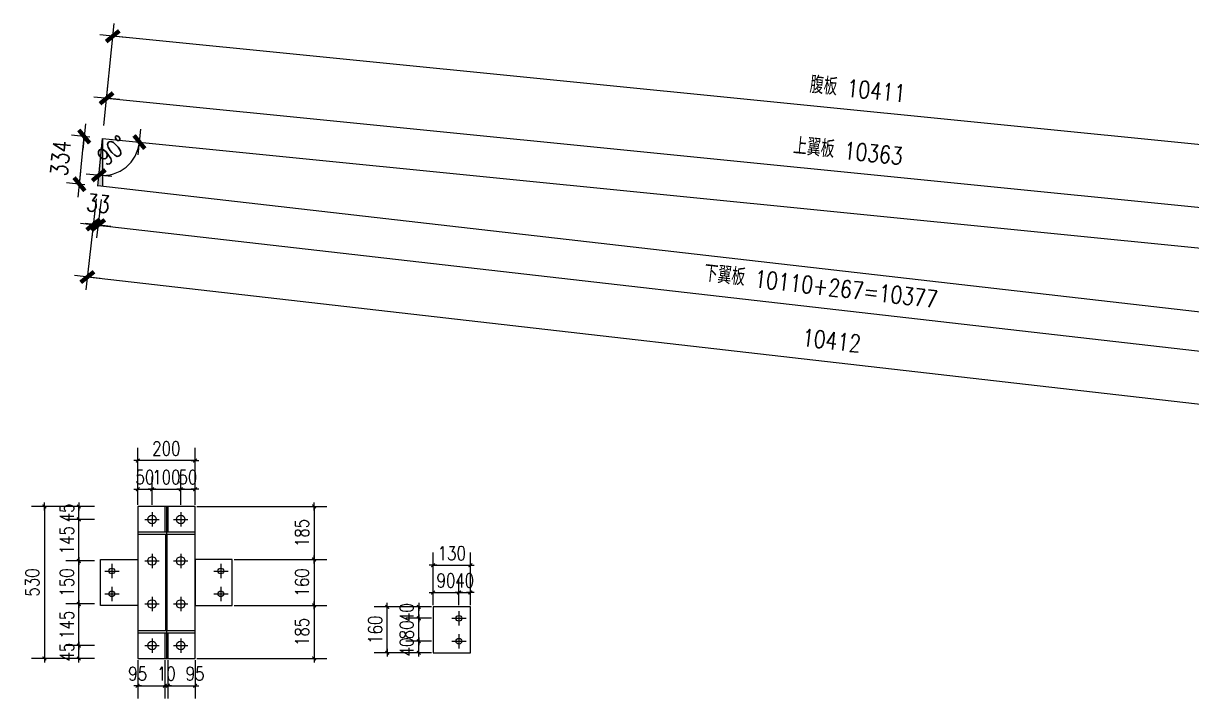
# Model space of a CAD drawing. Header units: millimetres. Extents: x 2287919 to 2522484, y -1845182 to -1736911.
# Drawn here: x 2433823 to 2441969, y -1821280 to -1816571 of the extents above; entities that cross this region are included whole.
import ezdxf

# ---------------------------------------------------------------- set-up
doc = ezdxf.new("R2010")
doc.units = ezdxf.units.MM
doc.header["$LTSCALE"] = 1000
doc.header["$PDMODE"] = 34
doc.styles.add('DIM_FONT', font='simplex.shx', dxfattribs={"width": 0.8, "bigfont": 'hztxt.shx'})
doc.dimstyles.new('WGH(1)', dxfattribs={"dimscale": 1.2, "dimtxt": 100, "dimasz": 0.5, "dimexe": 75, "dimexo": 75, "dimgap": 75, "dimtad": 1, "dimdec": 0, "dimzin": 0, "dimdsep": 46, "dimtxsty": 'DIM_FONT', "dimblk1": '_DIMX', "dimblk2": '_DIMX', "dimsah": 1, "dimcen": 0.09, "dimclrd": 3, "dimclre": 3, "dimclrt": 7, "dimadec": 0, "dimazin": 0, "dimtfac": 1, "dimtdec": 0, "dimtix": 1, "dimtmove": 2, "dimatfit": 3, "dimldrblk": '_DIMX', "dimfxl": 1, "dimtolj": 1, "dimtzin": 0, "dimarcsym": 0})

# ---------------------------------------------------------------- blocks, each defined once
blk = doc.blocks.new('_DIMX')
blk.add_line((-150, 0), (150, 0))
at = {"const_width": 50}
blk.add_lwpolyline([(-70, -70), (70, 70)], dxfattribs=at)
blk = doc.blocks.new('*D848')
at = {"color": 3, "lineweight": -2}
for p, q in [((2434285.4, -1817364.3), (2434157.7, -1817351.5)), ((2434214.1, -1817692.8), (2434247.3, -1817360.5)), ((2434247.3, -1817359.9), (2434247.4, -1817359.3)), ((2434252.2, -1817696.6), (2434124.5, -1817683.9)), ((2434214, -1817693.4), (2434214, -1817694))]:
    blk.add_line(p, q, dxfattribs=at)
at = {"layer": 'Defpoints', "color": 0}
for p in [(2434247.3, -1817360.5), (2434375, -1817373.2), (2434341.8, -1817705.6)]:
    blk.add_point(p, dxfattribs=at)
at = {"color": 3, "lineweight": -2, "xscale": 0.6, "yscale": 0.6, "zscale": 0.6}
for p, rotation in [((2434247.3, -1817360.5), 264.2962499471183), ((2434214.1, -1817692.8), 84.29624994711833)]:
    blk.add_blockref('_DIMX', p, dxfattribs=dict(at, rotation=rotation))
at = {"color": 7, "insert": (2434081.4, -1817511.7), "char_height": 120, "attachment_point": 5, "rotation": 84.29625, "style": 'DIM_FONT'}
blk.add_mtext('\\A1;334', dxfattribs=at)
blk = doc.blocks.new('*D850')
at = {"color": 3, "lineweight": -2}
for p, q in [((2434383.9, -1817283.7), (2434411.8, -1817004.4)), ((2434403.5, -1817094), (2444713.8, -1818123.8)), ((2444695.4, -1818313.6), (2444723.3, -1818034.3))]:
    blk.add_line(p, q, dxfattribs=at)
at = {"layer": 'Defpoints', "color": 0}
for p in [(2434375, -1817373.2), (2444714.4, -1818123.9), (2444686.5, -1818403.1)]:
    blk.add_point(p, dxfattribs=at)
at = {"color": 3, "lineweight": -2, "xscale": 0.6, "yscale": 0.6, "zscale": 0.6}
for p, rotation in [((2434402.9, -1817094), 174.2962499471587), ((2444714.4, -1818123.9), 354.2962499471587)]:
    blk.add_blockref('_DIMX', p, dxfattribs=dict(at, rotation=rotation))
at = {"color": 7, "insert": (2439573.5, -1817459.7), "char_height": 120, "attachment_point": 5, "rotation": 354.29625, "style": 'DIM_FONT'}
blk.add_mtext('\\A1;上翼板 10363', dxfattribs=at)
blk = doc.blocks.new('*D852')
at = {"color": 3, "lineweight": -2}
for p, q in [((2434331.6, -1817794.5), (2434300.8, -1818063.5)), ((2434364.7, -1817798.3), (2434333.9, -1818067.3)), ((2434310.4, -1817974), (2434309.8, -1817974)), ((2434311, -1817974.1), (2434344.2, -1817977.9)), ((2434344.8, -1817978), (2434345.4, -1817978))]:
    blk.add_line(p, q, dxfattribs=at)
at = {"layer": 'Defpoints', "color": 0}
for p in [(2434341.8, -1817705.1), (2434375, -1817708.9), (2434344.2, -1817977.9)]:
    blk.add_point(p, dxfattribs=at)
at = {"color": 3, "lineweight": -2, "xscale": 0.6, "yscale": 0.6, "zscale": 0.6}
for p, rotation in [((2434311, -1817974.1), 353.4687182791641), ((2434344.2, -1817977.9), 173.4687182791641)]:
    blk.add_blockref('_DIMX', p, dxfattribs=dict(at, rotation=rotation))
at = {"color": 7, "insert": (2434344.7, -1817827), "char_height": 120, "attachment_point": 5, "rotation": 353.46872, "style": 'DIM_FONT'}
blk.add_mtext('\\A1;33', dxfattribs=at)
blk = doc.blocks.new('*D853')
at = {"color": 3, "lineweight": -2}
for p, q in [((2434364.7, -1817798.3), (2434333.9, -1818067.3)), ((2434344.8, -1817978), (2444388.1, -1819127.8)), ((2444409.2, -1818948.3), (2444378.4, -1819217.3))]:
    blk.add_line(p, q, dxfattribs=at)
at = {"layer": 'Defpoints', "color": 0}
for p in [(2434375, -1817708.9), (2444419.5, -1818858.9), (2444388.7, -1819127.9)]:
    blk.add_point(p, dxfattribs=at)
at = {"color": 3, "lineweight": -2, "xscale": 0.6, "yscale": 0.6, "zscale": 0.6}
for p, rotation in [((2434344.2, -1817977.9), 173.4687182791134), ((2444388.7, -1819127.9), 353.4687182791134)]:
    blk.add_blockref('_DIMX', p, dxfattribs=dict(at, rotation=rotation))
at = {"color": 7, "insert": (2439383.5, -1818403.9), "char_height": 120, "attachment_point": 5, "rotation": 353.46872, "style": 'DIM_FONT'}
blk.add_mtext('\\A1;下翼板 10110+267=10377', dxfattribs=at)
blk = doc.blocks.new('*D855')
at = {"color": 3, "lineweight": -2}
for p, q in [((2434331.6, -1817794.5), (2434258.9, -1818429.7)), ((2444613.1, -1819524.6), (2434269.7, -1818340.4)), ((2444676.2, -1818978.8), (2444603.5, -1819614.1))]:
    blk.add_line(p, q, dxfattribs=at)
at = {"layer": 'Defpoints', "color": 0}
for p in [(2434341.8, -1817705.1), (2434269.1, -1818340.3), (2444686.5, -1818889.4)]:
    blk.add_point(p, dxfattribs=at)
at = {"color": 3, "lineweight": -2, "xscale": 0.6, "yscale": 0.6, "zscale": 0.6}
for p, rotation in [((2434269.1, -1818340.3), 173.468718279122), ((2444613.7, -1819524.7), 353.468718279122)]:
    blk.add_blockref('_DIMX', p, dxfattribs=dict(at, rotation=rotation))
at = {"color": 7, "insert": (2439458.5, -1818783.5), "char_height": 120, "attachment_point": 5, "rotation": 353.46872, "style": 'DIM_FONT'}
blk.add_mtext('\\A1;10412', dxfattribs=at)
blk = doc.blocks.new('*D857')
at = {"color": 3, "lineweight": -2}
for p, q in [((2434383.9, -1817283.7), (2434455.1, -1816571.2)), ((2444805.1, -1817695.4), (2434446.7, -1816660.8)), ((2444743.5, -1818318.4), (2444814.7, -1817605.9))]:
    blk.add_line(p, q, dxfattribs=at)
at = {"layer": 'Defpoints', "color": 0}
for p in [(2434446.1, -1816660.8), (2434375, -1817373.2), (2444734.6, -1818407.9)]:
    blk.add_point(p, dxfattribs=at)
at = {"color": 3, "lineweight": -2, "xscale": 0.6, "yscale": 0.6, "zscale": 0.6}
for p, rotation in [((2434446.1, -1816660.8), 174.2962499471564), ((2444805.7, -1817695.5), 354.2962499471564)]:
    blk.add_blockref('_DIMX', p, dxfattribs=dict(at, rotation=rotation))
at = {"color": 7, "insert": (2439640.8, -1817028.9), "char_height": 120, "attachment_point": 5, "rotation": 354.29625, "style": 'DIM_FONT'}
blk.add_mtext('\\A1;腹板 10411', dxfattribs=at)
blk = doc.blocks.new('*D860')
at = {"color": 3, "lineweight": -2}
blk.add_arc((2434375, -1817373.2), 258.6, 264.42918, 354.16332, dxfattribs=at)
at = {"layer": 'Defpoints', "color": 0}
for p in [(2434375, -1817373.2), (2434375, -1817373.2), (2434481.4, -1817608.9), (2434341.8, -1817705.6), (2444734.6, -1818407.9)]:
    blk.add_point(p, dxfattribs=at)
at = {"color": 3, "lineweight": -2, "xscale": 0.6, "yscale": 0.6, "zscale": 0.6}
for p, rotation in [((2434632.3, -1817398.9), 84.22978583323385), ((2434349.3, -1817630.6), 174.3627140611188)]:
    blk.add_blockref('_DIMX', p, dxfattribs=dict(at, rotation=rotation))
at = {"color": 7, "insert": (2434443.8, -1817457.3), "char_height": 120, "attachment_point": 5, "rotation": 39.29625, "style": 'DIM_FONT'}
blk.add_mtext('\\A1;90°', dxfattribs=at)
blk = doc.blocks.new('*D861')
at = {"color": 3, "lineweight": -2}
blk.add_arc((2444734.6, -1818407.9), 105.4, 174.62242, 263.97008, dxfattribs=at)
at = {"layer": 'Defpoints', "color": 0}
for p in [(2434375, -1817373.2), (2444734.6, -1818407.9), (2444734.6, -1818407.9), (2444638.5, -1818451.3), (2444686.5, -1818889.4)]:
    blk.add_point(p, dxfattribs=at)
at = {"color": 3, "lineweight": -2, "xscale": 0.6, "yscale": 0.6, "zscale": 0.6}
for p, rotation in [((2444629.7, -1818397.5), 84.45933675679083), ((2444724.1, -1818512.8), 354.1331631375081)]:
    blk.add_blockref('_DIMX', p, dxfattribs=dict(at, rotation=rotation))
at = {"color": 7, "insert": (2444769.1, -1818379.7), "char_height": 120, "attachment_point": 5, "rotation": 309.29625, "style": 'DIM_FONT'}
blk.add_mtext('\\A1;90°', dxfattribs=at)
blk = doc.blocks.new('*D819')
at = {"color": 3, "lineweight": -2}
for p, q in [((2434318, -1820910), (2434120, -1820910)), ((2434210, -1820909.82), (2434210, -1820909.64)), ((2434210, -1821000), (2434210, -1820910)), ((2434318, -1821000), (2434120, -1821000)), ((2434210, -1821000.18), (2434210, -1821000.36))]:
    blk.add_line(p, q, dxfattribs=at)
at = {"layer": 'Defpoints', "color": 0}
for p in [(2434210, -1820910), (2434330, -1820910), (2434330, -1821000)]:
    blk.add_point(p, dxfattribs=at)
at = {"color": 3, "lineweight": -2, "xscale": 0.18, "yscale": 0.18, "zscale": 0.18}
for p, rotation in [((2434210, -1820910), 270), ((2434210, -1821000), 90)]:
    blk.add_blockref('_DIMX', p, dxfattribs=dict(at, rotation=rotation))
at = {"color": 7, "insert": (2434126, -1820955), "char_height": 96, "attachment_point": 5, "rotation": 90, "style": 'DIM_FONT'}
blk.add_mtext('\\A1;45', dxfattribs=at)
blk = doc.blocks.new('*D820')
at = {"color": 3, "lineweight": -2}
for p, q in [((2434318, -1820620), (2434120, -1820620)), ((2434210, -1820909.82), (2434210, -1820620.18)), ((2434318, -1820910), (2434120, -1820910))]:
    blk.add_line(p, q, dxfattribs=at)
at = {"layer": 'Defpoints', "color": 0}
for p in [(2434210, -1820620), (2434330, -1820620), (2434330, -1820910)]:
    blk.add_point(p, dxfattribs=at)
at = {"color": 3, "lineweight": -2, "xscale": 0.18, "yscale": 0.18, "zscale": 0.18}
for p, rotation in [((2434210, -1820620), 90), ((2434210, -1820910), 270)]:
    blk.add_blockref('_DIMX', p, dxfattribs=dict(at, rotation=rotation))
at = {"color": 7, "insert": (2434126, -1820765), "char_height": 96, "attachment_point": 5, "rotation": 90, "style": 'DIM_FONT'}
blk.add_mtext('\\A1;145', dxfattribs=at)
blk = doc.blocks.new('*D821')
at = {"color": 3, "lineweight": -2}
for p, q in [((2434318, -1820320), (2434120, -1820320)), ((2434210, -1820619.82), (2434210, -1820320.18)), ((2434318, -1820620), (2434120, -1820620))]:
    blk.add_line(p, q, dxfattribs=at)
at = {"layer": 'Defpoints', "color": 0}
for p in [(2434210, -1820320), (2434330, -1820320), (2434330, -1820620)]:
    blk.add_point(p, dxfattribs=at)
at = {"color": 3, "lineweight": -2, "xscale": 0.18, "yscale": 0.18, "zscale": 0.18}
for p, rotation in [((2434210, -1820320), 90), ((2434210, -1820620), 270)]:
    blk.add_blockref('_DIMX', p, dxfattribs=dict(at, rotation=rotation))
at = {"color": 7, "insert": (2434126, -1820470), "char_height": 96, "attachment_point": 5, "rotation": 90, "style": 'DIM_FONT'}
blk.add_mtext('\\A1;150', dxfattribs=at)
blk = doc.blocks.new('*D822')
at = {"color": 3, "lineweight": -2}
for p, q in [((2434318, -1820030), (2434120, -1820030)), ((2434210, -1820319.82), (2434210, -1820030.18)), ((2434318, -1820320), (2434120, -1820320))]:
    blk.add_line(p, q, dxfattribs=at)
at = {"layer": 'Defpoints', "color": 0}
for p in [(2434210, -1820030), (2434330, -1820030), (2434330, -1820320)]:
    blk.add_point(p, dxfattribs=at)
at = {"color": 3, "lineweight": -2, "xscale": 0.18, "yscale": 0.18, "zscale": 0.18}
for p, rotation in [((2434210, -1820030), 90), ((2434210, -1820320), 270)]:
    blk.add_blockref('_DIMX', p, dxfattribs=dict(at, rotation=rotation))
at = {"color": 7, "insert": (2434126, -1820175), "char_height": 96, "attachment_point": 5, "rotation": 90, "style": 'DIM_FONT'}
blk.add_mtext('\\A1;145', dxfattribs=at)
blk = doc.blocks.new('*D823')
at = {"color": 3, "lineweight": -2}
for p, q in [((2434318, -1819940), (2434120, -1819940)), ((2434210, -1819939.82), (2434210, -1819939.64)), ((2434210, -1820030), (2434210, -1819940)), ((2434318, -1820030), (2434120, -1820030)), ((2434210, -1820030.18), (2434210, -1820030.36))]:
    blk.add_line(p, q, dxfattribs=at)
at = {"layer": 'Defpoints', "color": 0}
for p in [(2434210, -1819940), (2434330, -1819940), (2434330, -1820030)]:
    blk.add_point(p, dxfattribs=at)
at = {"color": 3, "lineweight": -2, "xscale": 0.18, "yscale": 0.18, "zscale": 0.18}
for p, rotation in [((2434210, -1819940), 270), ((2434210, -1820030), 90)]:
    blk.add_blockref('_DIMX', p, dxfattribs=dict(at, rotation=rotation))
at = {"color": 7, "insert": (2434126, -1819985), "char_height": 96, "attachment_point": 5, "rotation": 90, "style": 'DIM_FONT'}
blk.add_mtext('\\A1;45', dxfattribs=at)
blk = doc.blocks.new('*D824')
at = {"color": 3, "lineweight": -2}
for p, q in [((2434620, -1819928), (2434620, -1819730)), ((2434720, -1819928), (2434720, -1819730)), ((2434619.82, -1819820), (2434619.64, -1819820)), ((2434620, -1819820), (2434720, -1819820)), ((2434720.18, -1819820), (2434720.36, -1819820))]:
    blk.add_line(p, q, dxfattribs=at)
at = {"layer": 'Defpoints', "color": 0}
for p in [(2434720, -1819820), (2434620, -1819940), (2434720, -1819940)]:
    blk.add_point(p, dxfattribs=at)
at = {"color": 3, "lineweight": -2, "xscale": 0.18, "yscale": 0.18, "zscale": 0.18}
blk.add_blockref('_DIMX', (2434620, -1819820), dxfattribs=at)
at = {"color": 3, "lineweight": -2, "xscale": 0.18, "yscale": 0.18, "zscale": 0.18, "rotation": 180}
blk.add_blockref('_DIMX', (2434720, -1819820), dxfattribs=at)
at = {"color": 7, "insert": (2434670, -1819736), "char_height": 96, "attachment_point": 5, "style": 'DIM_FONT'}
blk.add_mtext('\\A1;50', dxfattribs=at)
blk = doc.blocks.new('*D825')
at = {"color": 3, "lineweight": -2}
for p, q in [((2434720, -1819928), (2434720, -1819730)), ((2434920, -1819928), (2434920, -1819730)), ((2434719.82, -1819820), (2434719.64, -1819820)), ((2434720, -1819820), (2434920, -1819820)), ((2434920.18, -1819820), (2434920.36, -1819820))]:
    blk.add_line(p, q, dxfattribs=at)
at = {"layer": 'Defpoints', "color": 0}
for p in [(2434920, -1819820), (2434720, -1819940), (2434920, -1819940)]:
    blk.add_point(p, dxfattribs=at)
at = {"color": 3, "lineweight": -2, "xscale": 0.18, "yscale": 0.18, "zscale": 0.18}
blk.add_blockref('_DIMX', (2434720, -1819820), dxfattribs=at)
at = {"color": 3, "lineweight": -2, "xscale": 0.18, "yscale": 0.18, "zscale": 0.18, "rotation": 180}
blk.add_blockref('_DIMX', (2434920, -1819820), dxfattribs=at)
at = {"color": 7, "insert": (2434820, -1819736), "char_height": 96, "attachment_point": 5, "style": 'DIM_FONT'}
blk.add_mtext('\\A1;100', dxfattribs=at)
blk = doc.blocks.new('*D874')
at = {"color": 3, "lineweight": -2}
for p, q in [((2434920, -1819928), (2434920, -1819730)), ((2435020, -1819928), (2435020, -1819730)), ((2434919.82, -1819820), (2434919.64, -1819820)), ((2434920, -1819820), (2435020, -1819820)), ((2435020.18, -1819820), (2435020.36, -1819820))]:
    blk.add_line(p, q, dxfattribs=at)
at = {"layer": 'Defpoints', "color": 0}
for p in [(2435020, -1819820), (2434920, -1819940), (2435020, -1819940)]:
    blk.add_point(p, dxfattribs=at)
at = {"color": 3, "lineweight": -2, "xscale": 0.18, "yscale": 0.18, "zscale": 0.18}
blk.add_blockref('_DIMX', (2434920, -1819820), dxfattribs=at)
at = {"color": 3, "lineweight": -2, "xscale": 0.18, "yscale": 0.18, "zscale": 0.18, "rotation": 180}
blk.add_blockref('_DIMX', (2435020, -1819820), dxfattribs=at)
at = {"color": 7, "insert": (2434970, -1819736), "char_height": 96, "attachment_point": 5, "style": 'DIM_FONT'}
blk.add_mtext('\\A1;50', dxfattribs=at)
blk = doc.blocks.new('*D875')
at = {"color": 3, "lineweight": -2}
for p, q in [((2434620, -1819928), (2434620, -1819530)), ((2435020, -1819928), (2435020, -1819530)), ((2435019.82, -1819620), (2434620.18, -1819620))]:
    blk.add_line(p, q, dxfattribs=at)
at = {"layer": 'Defpoints', "color": 0}
for p in [(2434620, -1819620), (2434620, -1819940), (2435020, -1819940)]:
    blk.add_point(p, dxfattribs=at)
at = {"color": 3, "lineweight": -2, "xscale": 0.18, "yscale": 0.18, "zscale": 0.18, "rotation": 180}
blk.add_blockref('_DIMX', (2434620, -1819620), dxfattribs=at)
at = {"color": 3, "lineweight": -2, "xscale": 0.18, "yscale": 0.18, "zscale": 0.18}
blk.add_blockref('_DIMX', (2435020, -1819620), dxfattribs=at)
at = {"color": 7, "insert": (2434820, -1819536), "char_height": 96, "attachment_point": 5, "style": 'DIM_FONT'}
blk.add_mtext('\\A1;200', dxfattribs=at)
blk = doc.blocks.new('*D826')
at = {"color": 3, "lineweight": -2}
for p, q in [((2434318, -1819940), (2433880, -1819940)), ((2433970, -1819940.18), (2433970, -1820999.82)), ((2434318, -1821000), (2433880, -1821000))]:
    blk.add_line(p, q, dxfattribs=at)
at = {"layer": 'Defpoints', "color": 0}
for p in [(2434330, -1819940), (2433970, -1821000), (2434330, -1821000)]:
    blk.add_point(p, dxfattribs=at)
at = {"color": 3, "lineweight": -2, "xscale": 0.18, "yscale": 0.18, "zscale": 0.18}
for p, rotation in [((2433970, -1819940), 90), ((2433970, -1821000), 270)]:
    blk.add_blockref('_DIMX', p, dxfattribs=dict(at, rotation=rotation))
at = {"color": 7, "insert": (2433886, -1820470), "char_height": 96, "attachment_point": 5, "rotation": 90, "style": 'DIM_FONT'}
blk.add_mtext('\\A1;530', dxfattribs=at)
blk = doc.blocks.new('*D838')
at = {"color": 3, "lineweight": -2}
for p, q in [((2434620, -1821012), (2434620, -1821280)), ((2434810, -1821012), (2434810, -1821280)), ((2434620.18, -1821190), (2434809.82, -1821190))]:
    blk.add_line(p, q, dxfattribs=at)
at = {"layer": 'Defpoints', "color": 0}
for p in [(2434620, -1821000), (2434810, -1821000), (2434810, -1821190)]:
    blk.add_point(p, dxfattribs=at)
at = {"color": 3, "lineweight": -2, "xscale": 0.18, "yscale": 0.18, "zscale": 0.18, "rotation": 180}
blk.add_blockref('_DIMX', (2434620, -1821190), dxfattribs=at)
at = {"color": 3, "lineweight": -2, "xscale": 0.18, "yscale": 0.18, "zscale": 0.18}
blk.add_blockref('_DIMX', (2434810, -1821190), dxfattribs=at)
at = {"color": 7, "insert": (2434620, -1821106), "char_height": 96, "attachment_point": 5, "style": 'DIM_FONT'}
blk.add_mtext('\\A1;95', dxfattribs=at)
blk = doc.blocks.new('*D839')
at = {"color": 3, "lineweight": -2}
for p, q in [((2434810, -1821012), (2434810, -1821280)), ((2434830, -1821012), (2434830, -1821280)), ((2434809.82, -1821190), (2434809.64, -1821190)), ((2434810, -1821190), (2434830, -1821190)), ((2434830.18, -1821190), (2434830.36, -1821190))]:
    blk.add_line(p, q, dxfattribs=at)
at = {"layer": 'Defpoints', "color": 0}
for p in [(2434810, -1821000), (2434830, -1821000), (2434830, -1821190)]:
    blk.add_point(p, dxfattribs=at)
at = {"color": 3, "lineweight": -2, "xscale": 0.18, "yscale": 0.18, "zscale": 0.18}
blk.add_blockref('_DIMX', (2434810, -1821190), dxfattribs=at)
at = {"color": 3, "lineweight": -2, "xscale": 0.18, "yscale": 0.18, "zscale": 0.18, "rotation": 180}
blk.add_blockref('_DIMX', (2434830, -1821190), dxfattribs=at)
at = {"color": 7, "insert": (2434820, -1821106), "char_height": 96, "attachment_point": 5, "style": 'DIM_FONT'}
blk.add_mtext('\\A1;10', dxfattribs=at)
blk = doc.blocks.new('*D840')
at = {"color": 3, "lineweight": -2}
for p, q in [((2434830, -1821012), (2434830, -1821280)), ((2435020, -1821012), (2435020, -1821280)), ((2434830.18, -1821190), (2435019.82, -1821190))]:
    blk.add_line(p, q, dxfattribs=at)
at = {"layer": 'Defpoints', "color": 0}
for p in [(2434830, -1821000), (2435020, -1821000), (2435020, -1821190)]:
    blk.add_point(p, dxfattribs=at)
at = {"color": 3, "lineweight": -2, "xscale": 0.18, "yscale": 0.18, "zscale": 0.18, "rotation": 180}
blk.add_blockref('_DIMX', (2434830, -1821190), dxfattribs=at)
at = {"color": 3, "lineweight": -2, "xscale": 0.18, "yscale": 0.18, "zscale": 0.18}
blk.add_blockref('_DIMX', (2435020, -1821190), dxfattribs=at)
at = {"color": 7, "insert": (2435020, -1821106), "char_height": 96, "attachment_point": 5, "style": 'DIM_FONT'}
blk.add_mtext('\\A1;95', dxfattribs=at)
blk = doc.blocks.new('*D830')
at = {"color": 3, "lineweight": -2}
for p, q in [((2435032, -1819940), (2435940, -1819940)), ((2435850, -1819940.18), (2435850, -1820309.82)), ((2435292, -1820310), (2435940, -1820310))]:
    blk.add_line(p, q, dxfattribs=at)
at = {"layer": 'Defpoints', "color": 0}
for p in [(2435020, -1819940), (2435280, -1820310), (2435850, -1820310)]:
    blk.add_point(p, dxfattribs=at)
at = {"color": 3, "lineweight": -2, "xscale": 0.18, "yscale": 0.18, "zscale": 0.18}
for p, rotation in [((2435850, -1819940), 90), ((2435850, -1820310), 270)]:
    blk.add_blockref('_DIMX', p, dxfattribs=dict(at, rotation=rotation))
at = {"color": 7, "insert": (2435766, -1820125), "char_height": 96, "attachment_point": 5, "rotation": 90, "style": 'DIM_FONT'}
blk.add_mtext('\\A1;185', dxfattribs=at)
blk = doc.blocks.new('*D831')
at = {"color": 3, "lineweight": -2}
for p, q in [((2435292, -1820310), (2435940, -1820310)), ((2435850, -1820310.18), (2435850, -1820629.82)), ((2435292, -1820630), (2435940, -1820630))]:
    blk.add_line(p, q, dxfattribs=at)
at = {"layer": 'Defpoints', "color": 0}
for p in [(2435280, -1820310), (2435280, -1820630), (2435850, -1820630)]:
    blk.add_point(p, dxfattribs=at)
at = {"color": 3, "lineweight": -2, "xscale": 0.18, "yscale": 0.18, "zscale": 0.18}
for p, rotation in [((2435850, -1820310), 90), ((2435850, -1820630), 270)]:
    blk.add_blockref('_DIMX', p, dxfattribs=dict(at, rotation=rotation))
at = {"color": 7, "insert": (2435766, -1820470), "char_height": 96, "attachment_point": 5, "rotation": 90, "style": 'DIM_FONT'}
blk.add_mtext('\\A1;160', dxfattribs=at)
blk = doc.blocks.new('*D832')
at = {"color": 3, "lineweight": -2}
for p, q in [((2435292, -1820630), (2435940, -1820630)), ((2435850, -1820630.18), (2435850, -1820999.82)), ((2435032, -1821000), (2435940, -1821000))]:
    blk.add_line(p, q, dxfattribs=at)
at = {"layer": 'Defpoints', "color": 0}
for p in [(2435280, -1820630), (2435020, -1821000), (2435850, -1821000)]:
    blk.add_point(p, dxfattribs=at)
at = {"color": 3, "lineweight": -2, "xscale": 0.18, "yscale": 0.18, "zscale": 0.18}
for p, rotation in [((2435850, -1820630), 90), ((2435850, -1821000), 270)]:
    blk.add_blockref('_DIMX', p, dxfattribs=dict(at, rotation=rotation))
at = {"color": 7, "insert": (2435766, -1820815), "char_height": 96, "attachment_point": 5, "rotation": 90, "style": 'DIM_FONT'}
blk.add_mtext('\\A1;185', dxfattribs=at)
blk = doc.blocks.new('*D833')
at = {"color": 3, "lineweight": -2}
for p, q in [((2436668, -1820880), (2436490, -1820880)), ((2436580, -1820879.82), (2436580, -1820879.64)), ((2436580, -1820960), (2436580, -1820880)), ((2436668, -1820960), (2436490, -1820960)), ((2436580, -1820960.18), (2436580, -1820960.36))]:
    blk.add_line(p, q, dxfattribs=at)
at = {"layer": 'Defpoints', "color": 0}
for p in [(2436580, -1820880), (2436680, -1820880), (2436680, -1820960)]:
    blk.add_point(p, dxfattribs=at)
at = {"color": 3, "lineweight": -2, "xscale": 0.18, "yscale": 0.18, "zscale": 0.18}
for p, rotation in [((2436580, -1820880), 270), ((2436580, -1820960), 90)]:
    blk.add_blockref('_DIMX', p, dxfattribs=dict(at, rotation=rotation))
at = {"color": 7, "insert": (2436496, -1820920), "char_height": 96, "attachment_point": 5, "rotation": 90, "style": 'DIM_FONT'}
blk.add_mtext('\\A1;40', dxfattribs=at)
blk = doc.blocks.new('*D817')
at = {"color": 3, "lineweight": -2}
for p, q in [((2436668, -1820720), (2436490, -1820720)), ((2436580, -1820719.82), (2436580, -1820719.64)), ((2436580, -1820880), (2436580, -1820720)), ((2436668, -1820880), (2436490, -1820880)), ((2436580, -1820880.18), (2436580, -1820880.36))]:
    blk.add_line(p, q, dxfattribs=at)
at = {"layer": 'Defpoints', "color": 0}
for p in [(2436580, -1820720), (2436680, -1820720), (2436680, -1820880)]:
    blk.add_point(p, dxfattribs=at)
at = {"color": 3, "lineweight": -2, "xscale": 0.18, "yscale": 0.18, "zscale": 0.18}
for p, rotation in [((2436580, -1820720), 270), ((2436580, -1820880), 90)]:
    blk.add_blockref('_DIMX', p, dxfattribs=dict(at, rotation=rotation))
at = {"color": 7, "insert": (2436496, -1820800), "char_height": 96, "attachment_point": 5, "rotation": 90, "style": 'DIM_FONT'}
blk.add_mtext('\\A1;80', dxfattribs=at)
blk = doc.blocks.new('*D834')
at = {"color": 3, "lineweight": -2}
for p, q in [((2436668, -1820640), (2436490, -1820640)), ((2436580, -1820639.82), (2436580, -1820639.64)), ((2436580, -1820720), (2436580, -1820640)), ((2436668, -1820720), (2436490, -1820720)), ((2436580, -1820720.18), (2436580, -1820720.36))]:
    blk.add_line(p, q, dxfattribs=at)
at = {"layer": 'Defpoints', "color": 0}
for p in [(2436580, -1820640), (2436680, -1820640), (2436680, -1820720)]:
    blk.add_point(p, dxfattribs=at)
at = {"color": 3, "lineweight": -2, "xscale": 0.18, "yscale": 0.18, "zscale": 0.18}
for p, rotation in [((2436580, -1820640), 270), ((2436580, -1820720), 90)]:
    blk.add_blockref('_DIMX', p, dxfattribs=dict(at, rotation=rotation))
at = {"color": 7, "insert": (2436496, -1820680), "char_height": 96, "attachment_point": 5, "rotation": 90, "style": 'DIM_FONT'}
blk.add_mtext('\\A1;40', dxfattribs=at)
blk = doc.blocks.new('*D835')
at = {"color": 3, "lineweight": -2}
for p, q in [((2436668, -1820640), (2436270, -1820640)), ((2436360, -1820959.82), (2436360, -1820640.18)), ((2436668, -1820960), (2436270, -1820960))]:
    blk.add_line(p, q, dxfattribs=at)
at = {"layer": 'Defpoints', "color": 0}
for p in [(2436360, -1820640), (2436680, -1820640), (2436680, -1820960)]:
    blk.add_point(p, dxfattribs=at)
at = {"color": 3, "lineweight": -2, "xscale": 0.18, "yscale": 0.18, "zscale": 0.18}
for p, rotation in [((2436360, -1820640), 90), ((2436360, -1820960), 270)]:
    blk.add_blockref('_DIMX', p, dxfattribs=dict(at, rotation=rotation))
at = {"color": 7, "insert": (2436276, -1820800), "char_height": 96, "attachment_point": 5, "rotation": 90, "style": 'DIM_FONT'}
blk.add_mtext('\\A1;160', dxfattribs=at)
blk = doc.blocks.new('*D818')
at = {"color": 3, "lineweight": -2}
for p, q in [((2436680, -1820628), (2436680, -1820450)), ((2436860, -1820628), (2436860, -1820450)), ((2436679.82, -1820540), (2436679.64, -1820540)), ((2436680, -1820540), (2436860, -1820540)), ((2436860.18, -1820540), (2436860.36, -1820540))]:
    blk.add_line(p, q, dxfattribs=at)
at = {"layer": 'Defpoints', "color": 0}
for p in [(2436860, -1820540), (2436680, -1820640), (2436860, -1820640)]:
    blk.add_point(p, dxfattribs=at)
at = {"color": 3, "lineweight": -2, "xscale": 0.18, "yscale": 0.18, "zscale": 0.18}
blk.add_blockref('_DIMX', (2436680, -1820540), dxfattribs=at)
at = {"color": 3, "lineweight": -2, "xscale": 0.18, "yscale": 0.18, "zscale": 0.18, "rotation": 180}
blk.add_blockref('_DIMX', (2436860, -1820540), dxfattribs=at)
at = {"color": 7, "insert": (2436770, -1820456), "char_height": 96, "attachment_point": 5, "style": 'DIM_FONT'}
blk.add_mtext('\\A1;90', dxfattribs=at)
blk = doc.blocks.new('*D836')
at = {"color": 3, "lineweight": -2}
for p, q in [((2436860, -1820628), (2436860, -1820450)), ((2436940, -1820628), (2436940, -1820450)), ((2436859.82, -1820540), (2436859.64, -1820540)), ((2436860, -1820540), (2436940, -1820540)), ((2436940.18, -1820540), (2436940.36, -1820540))]:
    blk.add_line(p, q, dxfattribs=at)
at = {"layer": 'Defpoints', "color": 0}
for p in [(2436940, -1820540), (2436860, -1820640), (2436940, -1820640)]:
    blk.add_point(p, dxfattribs=at)
at = {"color": 3, "lineweight": -2, "xscale": 0.18, "yscale": 0.18, "zscale": 0.18}
blk.add_blockref('_DIMX', (2436860, -1820540), dxfattribs=at)
at = {"color": 3, "lineweight": -2, "xscale": 0.18, "yscale": 0.18, "zscale": 0.18, "rotation": 180}
blk.add_blockref('_DIMX', (2436940, -1820540), dxfattribs=at)
at = {"color": 7, "insert": (2436900, -1820456), "char_height": 96, "attachment_point": 5, "style": 'DIM_FONT'}
blk.add_mtext('\\A1;40', dxfattribs=at)
blk = doc.blocks.new('*D837')
at = {"color": 3, "lineweight": -2}
for p, q in [((2436680, -1820628), (2436680, -1820260)), ((2436940, -1820628), (2436940, -1820260)), ((2436680.18, -1820350), (2436939.82, -1820350))]:
    blk.add_line(p, q, dxfattribs=at)
at = {"layer": 'Defpoints', "color": 0}
for p in [(2436940, -1820350), (2436680, -1820640), (2436940, -1820640)]:
    blk.add_point(p, dxfattribs=at)
at = {"color": 3, "lineweight": -2, "xscale": 0.18, "yscale": 0.18, "zscale": 0.18, "rotation": 180}
blk.add_blockref('_DIMX', (2436680, -1820350), dxfattribs=at)
at = {"color": 3, "lineweight": -2, "xscale": 0.18, "yscale": 0.18, "zscale": 0.18}
blk.add_blockref('_DIMX', (2436940, -1820350), dxfattribs=at)
at = {"color": 7, "insert": (2436810, -1820266), "char_height": 96, "attachment_point": 5, "style": 'DIM_FONT'}
blk.add_mtext('\\A1;130', dxfattribs=at)

msp = doc.modelspace()

# ---------------------------------------------------------------- hatches: boundary and pattern name
h = msp.add_hatch()
h.set_pattern_fill('ANSI33', color=256, scale=20, style=0)
h.set_pattern_definition([(45, (-675.03, -12833.22), (-44.9012806, 44.9012806), []), (45, (-630.13, -12833.22), (-44.9012806, 44.9012806), [31.75, -15.875])])
h.paths.add_polyline_path([(2444686.5, -1818889.4), (2444686.5, -1818858.9), (2444419.5, -1818858.9)])
h.paths.add_polyline_path([(2444734.6, -1818407.9), (2444686.5, -1818403.1), (2444686.5, -1818858.9), (2444689.5, -1818858.9)])
h.paths.add_polyline_path([(2434375, -1817373.2), (2434341.8, -1817705.1), (2434375, -1817708.9)])
h.paths.add_polyline_path([(2434285.7, -1817470.3), (2434487.8, -1817304.9), (2434601.8, -1817444.2), (2434399.7, -1817609.6)], flags=9)

# ---------------------------------------------------------------- linework, layer by layer
at = {"color": 1}
for p, q in [((2434341.8, -1817705.6), (2434375, -1817373.2)), ((2434820, -1819940), (2434820, -1821000))]:
    msp.add_line(p, q, dxfattribs=at)
for p, q in [((2434375, -1817373.2), (2444734.6, -1818407.9)), ((2444686.5, -1818889.4), (2434341.8, -1817705.1)), ((2434620, -1819940), (2434620, -1821000)), ((2435020, -1819940), (2434620, -1819940)), ((2434810, -1819940), (2434810, -1820120)), ((2434830, -1819940), (2434830, -1820120)), ((2435020, -1821000), (2435020, -1819940)), ((2434670, -1820030), (2434770, -1820030)), ((2434720, -1819980), (2434720, -1820080)), ((2434870, -1820030), (2434970, -1820030)), ((2434920, -1819980), (2434920, -1820080)), ((2434820, -1820136), (2434814, -1820136)), ((2434720, -1820270), (2434720, -1820370)), ((2434920, -1820270), (2434920, -1820370)), ((2434360, -1820630), (2434360, -1820310)), ((2434360, -1820310), (2434620, -1820310)), ((2434440, -1820340), (2434440, -1820440)), ((2434670, -1820320), (2434770, -1820320)), ((2434870, -1820320), (2434970, -1820320)), ((2435020, -1820310), (2435020, -1820630)), ((2435280, -1820310), (2435020, -1820310)), ((2435200, -1820340), (2435200, -1820440)), ((2435280, -1820630), (2435280, -1820310)), ((2434390, -1820390), (2434490, -1820390)), ((2435150, -1820390), (2435250, -1820390)), ((2434440, -1820500), (2434440, -1820600)), ((2435200, -1820500), (2435200, -1820600)), ((2434390, -1820550), (2434490, -1820550)), ((2434670, -1820620), (2434770, -1820620)), ((2434720, -1820570), (2434720, -1820670)), ((2434870, -1820620), (2434970, -1820620)), ((2434920, -1820570), (2434920, -1820670)), ((2435150, -1820550), (2435250, -1820550)), ((2434620, -1820630), (2434360, -1820630)), ((2435020, -1820630), (2435280, -1820630)), ((2436680, -1820640), (2436680, -1820960)), ((2436940, -1820640), (2436680, -1820640)), ((2436860, -1820670), (2436860, -1820770)), ((2436940, -1820960), (2436940, -1820640)), ((2436810, -1820720), (2436910, -1820720)), ((2434720, -1820860), (2434720, -1820960)), ((2434810, -1820820), (2434810, -1821000)), ((2434814, -1820804), (2434826, -1820804)), ((2434830, -1820820), (2434830, -1821000)), ((2434920, -1820860), (2434920, -1820960)), ((2436860, -1820830), (2436860, -1820930)), ((2434670, -1820910), (2434770, -1820910)), ((2434870, -1820910), (2434970, -1820910)), ((2436810, -1820880), (2436910, -1820880)), ((2434620, -1821000), (2435020, -1821000)), ((2436680, -1820960), (2436940, -1820960))]:
    msp.add_line(p, q)
at = {"color": 2}
msp.add_line((2434375, -1817373.2), (2434375, -1817708.9), dxfattribs=at)
at = {"color": 4}
for p, q in [((2435020, -1820120), (2434620, -1820120)), ((2435020, -1820136), (2434620, -1820136)), ((2434814, -1820136), (2434814, -1820804)), ((2434826, -1820804), (2434826, -1820136)), ((2434620, -1820804), (2435020, -1820804)), ((2434620, -1820820), (2435020, -1820820))]:
    msp.add_line(p, q, dxfattribs=at)
for centre, radius in [((2434720, -1820030), 30), ((2434920, -1820030), 30), ((2434720, -1820320), 30), ((2434920, -1820320), 30), ((2434440, -1820390), 20), ((2435200, -1820390), 20), ((2434440, -1820550), 20), ((2435200, -1820550), 20), ((2434720, -1820620), 30), ((2434920, -1820620), 30), ((2436860, -1820720), 20), ((2436860, -1820880), 20), ((2434720, -1820910), 30), ((2434920, -1820910), 30)]:
    msp.add_circle(centre, radius)

# ---------------------------------------------------------------- dimensions: what is measured, and where the dimension line sits
for p1, p2, distance, text, picture, middle in [((2444734.6, -1818407.9), (2434375, -1817373.2), -716, '腹板 10411', '*D857', (2439640.8, -1817028.9)), ((2434375, -1817373.2), (2444686.5, -1818403.1), 280.6, '上翼板 10363', '*D850', (2439573.5, -1817459.7))]:
    dim = msp.add_aligned_dim(p1=p1, p2=p2, distance=distance, text=text, dimstyle='WGH(1)')
    dim.commit()
    dim.dimension.update_dxf_attribs({"geometry": picture, "text_midpoint": middle})
for p1, p2, distance, picture, middle in [((2434341.8, -1817705.6), (2434375, -1817373.2), 128.3, '*D848', (2434081.4, -1817511.7)), ((2444686.5, -1818889.4), (2434341.8, -1817705.1), 639.4, '*D855', (2439458.5, -1818783.5)), ((2434341.8, -1817705.1), (2434375, -1817708.9), -270.8, '*D852', (2434344.7, -1817827))]:
    dim = msp.add_aligned_dim(p1=p1, p2=p2, distance=distance, dimstyle='WGH(1)')
    dim.commit()
    dim.dimension.update_dxf_attribs({"geometry": picture, "text_midpoint": middle})
for base, line1, picture, middle in [((2434481.4, -1817608.9), ((2434341.8, -1817705.6), (2434375, -1817373.2)), '*D860', (2434443.8, -1817457.3)), ((2444638.5, -1818451.3), ((2444686.5, -1818889.4), (2444734.6, -1818407.9)), '*D861', (2444769.1, -1818379.7))]:
    dim = msp.add_angular_dim_2l(base=base, line1=line1, line2=((2434375, -1817373.2), (2444734.6, -1818407.9)), dimstyle='WGH(1)')
    dim.commit()
    dim.dimension.update_dxf_attribs({"geometry": picture, "text_midpoint": middle})
dim = msp.add_linear_dim(base=(2444388.7, -1819127.9), p1=(2434375, -1817708.9), p2=(2444419.5, -1818858.9), angle=173.46872, text='下翼板 10110+267=10377', dimstyle='WGH(1)')
dim.commit()
dim.dimension.update_dxf_attribs({"geometry": '*D853', "text_midpoint": (2439383.5, -1818403.9)})
at = {"color": 1}
for p1, p2, distance, picture, middle in [((2435020, -1819940), (2434620, -1819940), -320, '*D875', (2434820, -1819536)), ((2434330, -1819940), (2434330, -1821000), -360, '*D826', (2433886, -1820470)), ((2436680, -1820640), (2436940, -1820640), 290, '*D837', (2436810, -1820266)), ((2436680, -1820960), (2436680, -1820640), 320, '*D835', (2436276, -1820800))]:
    dim = msp.add_aligned_dim(p1=p1, p2=p2, distance=distance, dimstyle='WGH(1)', override={"dimtxt": 80, "dimasz": 0.15, "dimexo": 10, "dimgap": 30, "dimlfac": 0.5}, dxfattribs=at)
    dim.commit()
    dim.dimension.update_dxf_attribs({"geometry": picture, "text_midpoint": middle})
for base, p1, p2, picture, middle in [((2434720, -1819820), (2434620, -1819940), (2434720, -1819940), '*D824', (2434670, -1819736)), ((2434920, -1819820), (2434720, -1819940), (2434920, -1819940), '*D825', (2434820, -1819736)), ((2435020, -1819820), (2434920, -1819940), (2435020, -1819940), '*D874', (2434970, -1819736)), ((2436860, -1820540), (2436680, -1820640), (2436860, -1820640), '*D818', (2436770, -1820456)), ((2436940, -1820540), (2436860, -1820640), (2436940, -1820640), '*D836', (2436900, -1820456)), ((2434830, -1821190), (2434810, -1821000), (2434830, -1821000), '*D839', (2434820, -1821106))]:
    dim = msp.add_linear_dim(base=base, p1=p1, p2=p2, dimstyle='WGH(1)', override={"dimtxt": 80, "dimasz": 0.15, "dimexo": 10, "dimgap": 30, "dimlfac": 0.5}, dxfattribs=at)
    dim.commit()
    dim.dimension.update_dxf_attribs({"geometry": picture, "text_midpoint": middle})
for base, p1, p2, picture, middle in [((2434210, -1819940), (2434330, -1820030), (2434330, -1819940), '*D823', (2434126, -1819985)), ((2435850, -1820310), (2435020, -1819940), (2435280, -1820310), '*D830', (2435766, -1820125)), ((2434210, -1820030), (2434330, -1820320), (2434330, -1820030), '*D822', (2434126, -1820175)), ((2434210, -1820320), (2434330, -1820620), (2434330, -1820320), '*D821', (2434126, -1820470)), ((2435850, -1820630), (2435280, -1820310), (2435280, -1820630), '*D831', (2435766, -1820470)), ((2434210, -1820620), (2434330, -1820910), (2434330, -1820620), '*D820', (2434126, -1820765)), ((2435850, -1821000), (2435280, -1820630), (2435020, -1821000), '*D832', (2435766, -1820815)), ((2436580, -1820640), (2436680, -1820720), (2436680, -1820640), '*D834', (2436496, -1820680)), ((2436580, -1820720), (2436680, -1820880), (2436680, -1820720), '*D817', (2436496, -1820800)), ((2436580, -1820880), (2436680, -1820960), (2436680, -1820880), '*D833', (2436496, -1820920)), ((2434210, -1820910), (2434330, -1821000), (2434330, -1820910), '*D819', (2434126, -1820955))]:
    dim = msp.add_linear_dim(base=base, p1=p1, p2=p2, angle=90, dimstyle='WGH(1)', override={"dimtxt": 80, "dimasz": 0.15, "dimexo": 10, "dimgap": 30, "dimlfac": 0.5}, dxfattribs=at)
    dim.commit()
    dim.dimension.update_dxf_attribs({"geometry": picture, "text_midpoint": middle})
for base, p1, p2, picture, middle in [((2434810, -1821190), (2434620, -1821000), (2434810, -1821000), '*D838', (2434620, -1821106)), ((2435020, -1821190), (2434830, -1821000), (2435020, -1821000), '*D840', (2435020, -1821106))]:
    dim = msp.add_linear_dim(base=base, p1=p1, p2=p2, dimstyle='WGH(1)', override={"dimtxt": 80, "dimasz": 0.15, "dimexo": 10, "dimgap": 30, "dimlfac": 0.5}, dxfattribs=at)
    dim.commit()
    dim.dimension.update_dxf_attribs({"geometry": picture, "text_midpoint": middle, "dimtype": 160})

doc.saveas('drawing.dxf')
